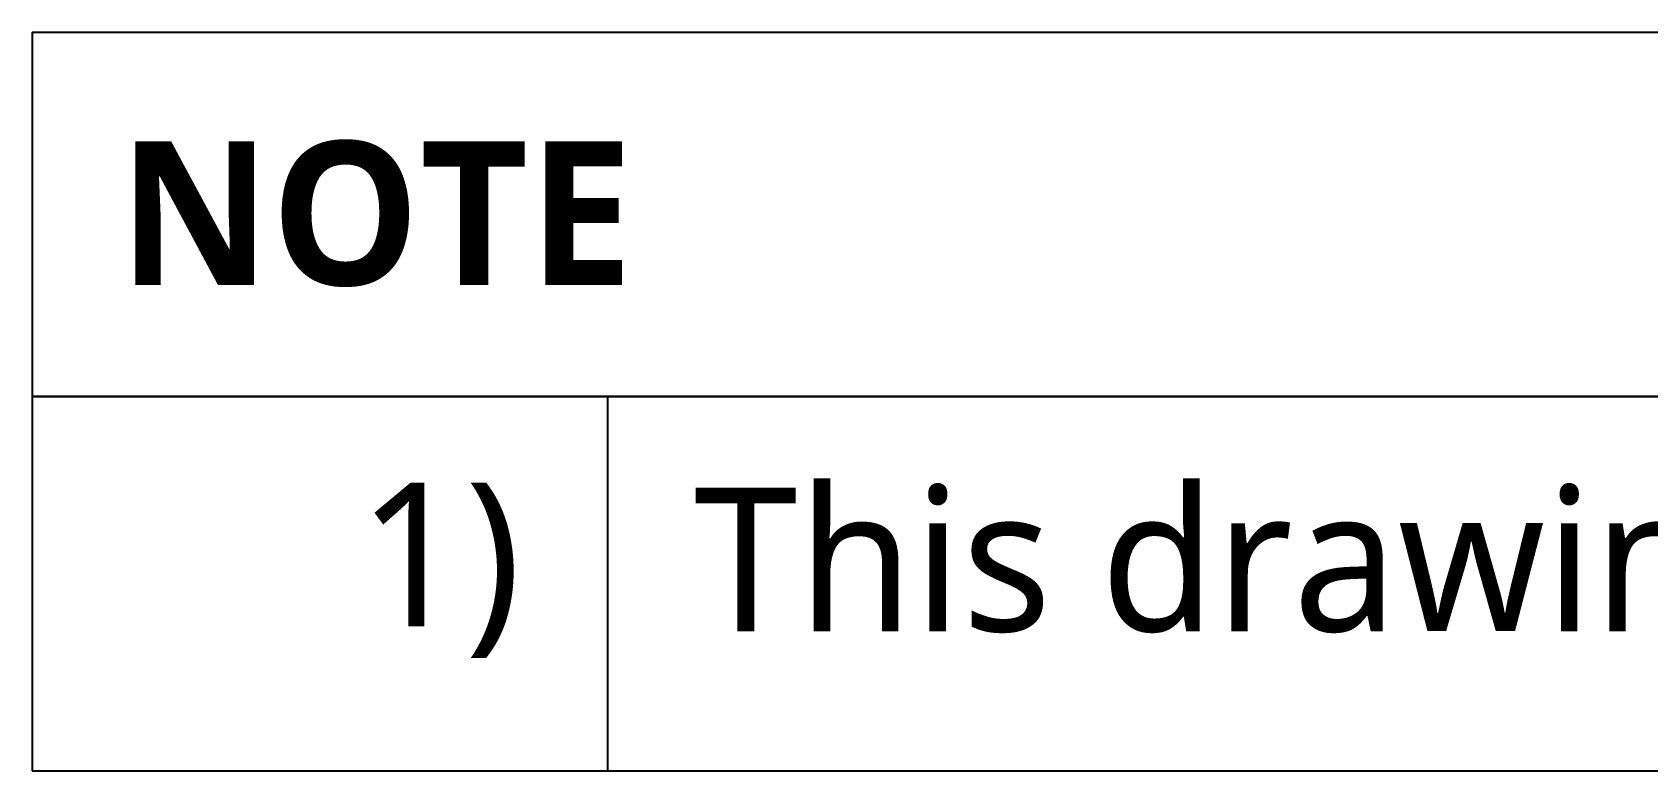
# Model space of a CAD drawing. Header units: millimetres. Extents: x 0 to 4378, y 0 to 2376.
# Drawn here: x 2437.3 to 2662, y 518.8 to 621.6 of the extents above; entities that cross this region are included whole.
import ezdxf

# ---------------------------------------------------------------- set-up
doc = ezdxf.new("R2010")
doc.units = ezdxf.units.MM
doc.header["$LTSCALE"] = 0.2
doc.styles.add('Rainbow-2.5 Style', font='malgunsl.ttf')

# ---------------------------------------------------------------- blocks, each defined once
blk = doc.blocks.new('*T141')
at = {"color": 251, "transparency": 16777216}
for p, q in [((0, 0), (806.16, 0)), ((0, 0), (0, -102.78)), ((806.16, 0), (806.16, -102.78)), ((0, -50.64), (806.16, -50.64)), ((0, -50.69), (806.16, -50.69)), ((80, -50.69), (80, -102.78)), ((0, -102.78), (806.16, -102.78))]:
    blk.add_line(p, q, dxfattribs=at)
at = {"transparency": 16777216, "char_height": 20, "style": 'Rainbow-2.5 Style'}
for s, insert, width, attachment_point in [('{\\fMalgun Gothic|b1|i0|c129|p50;NOTE}', (12, -25.33), 782.1613, 4), ('1)', (68, -62.67), 56, 3), ('This drawing is an assembly drawing of RB5-850E.', (92, -76.73), 702.1613, 4)]:
    blk.add_mtext(s, dxfattribs=dict(at, insert=insert, width=width, attachment_point=attachment_point))

msp = doc.modelspace()

# ---------------------------------------------------------------- block references
msp.add_blockref('*T141', (2437.298, 621.579))

doc.saveas('drawing.dxf')
